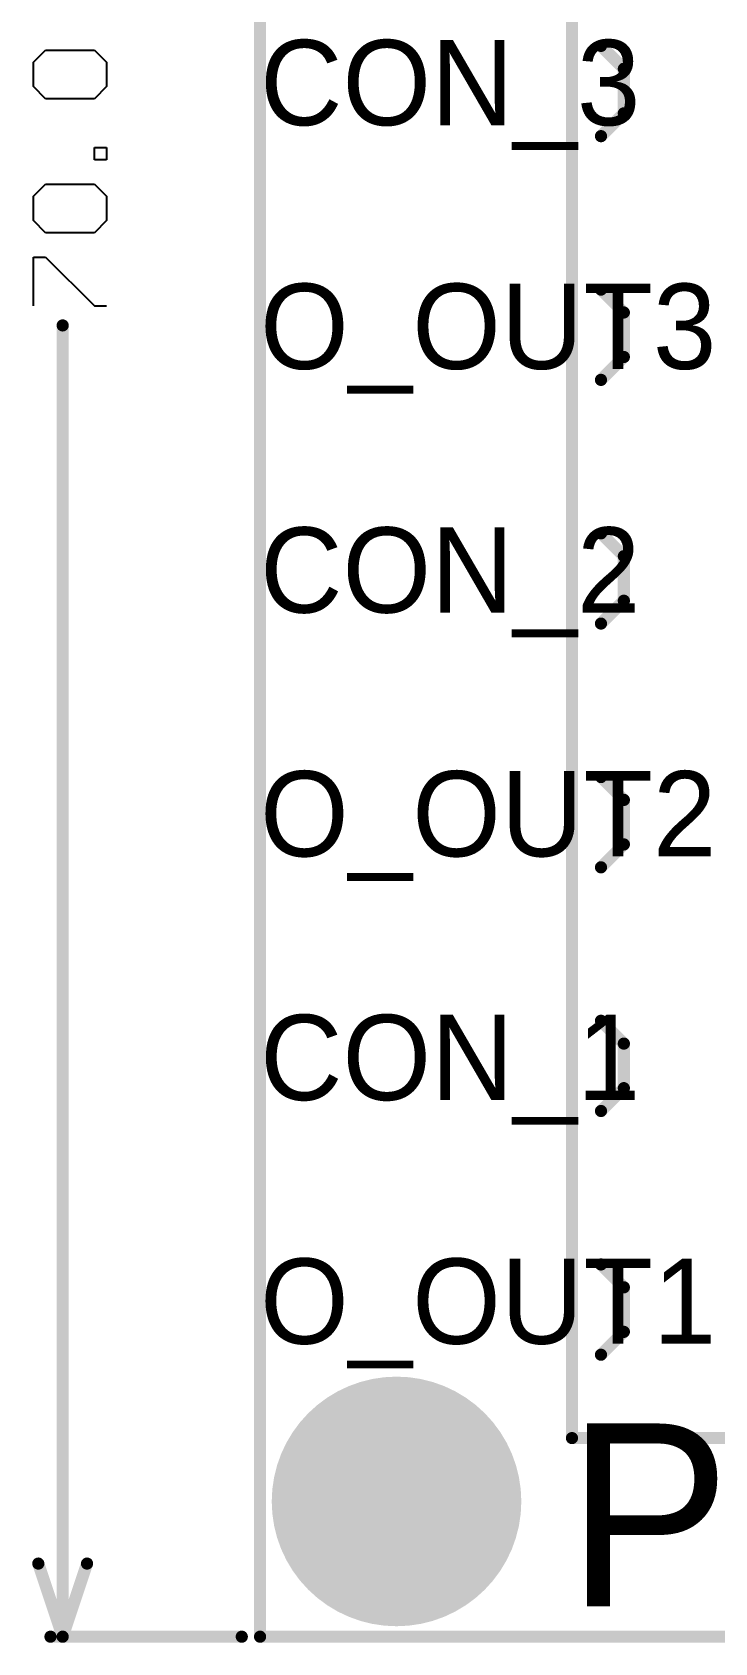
# Model space of a CAD drawing. Header units: millimetres. Extents: x 0.81 to 2.38, y 1.5 to 4.39.
# Drawn here: x 0.813 to 1.373, y 1.5 to 2.822 of the extents above; entities that cross this region are included whole.
import ezdxf

# ---------------------------------------------------------------- set-up
doc = ezdxf.new("R2010")
doc.units = ezdxf.units.MM
doc.header["$MEASUREMENT"] = 0
for name, color, linetype in [('BottomLayer', 5, 'Continuous'), ('BottomSolder', 6, 'Continuous'), ('Mechanical1', 6, 'Continuous'), ('Mechanical2', 216, 'Continuous'), ('MultiLayer', 9, 'Continuous'), ('PadHoleLayer', 156, 'Continuous'), ('TopLayer', 1, 'Continuous'), ('TopOverlay', 2, 'Continuous'), ('TopSolder', 216, 'Continuous')]:
    doc.layers.add(name, color=color, linetype=linetype)

# ---------------------------------------------------------------- blocks, each defined once
blk = doc.blocks.new('T________B_____12_P___8')
at = {"layer": 'TopOverlay', "const_width": 0.01}
for points in [[(2.325, 0.1639998), (-0.105, 0.1639996)], [(-0.105, 0.1639996), (-0.105, -0.162)], [(-0.0366058, 0.1402004), (-0.0178381, 0.1214327)], [(0.037477, 0.1402004), (0.0187093, 0.1214327)], [(0.1633942, 0.1402004), (0.1821619, 0.1214327)], [(0.237477, 0.1402004), (0.2187093, 0.1214327)], [(0.3633942, 0.1402004), (0.3821619, 0.1214327)], [(0.437477, 0.1402004), (0.4187093, 0.1214327)], [(0.5633942, 0.1402004), (0.5821619, 0.1214327)], [(0.637477, 0.1402004), (0.6187093, 0.1214327)], [(0.7633942, 0.1402004), (0.7821619, 0.1214327)], [(0.837477, 0.1402004), (0.8187093, 0.1214327)], [(0.9633942, 0.1402004), (0.9821619, 0.1214327)], [(1.037477, 0.1402004), (1.0187093, 0.1214327)], [(-0.0178381, 0.1214327), (0.0187093, 0.1214327)], [(0.1821619, 0.1214327), (0.2187093, 0.1214327)], [(0.3821619, 0.1214327), (0.4187093, 0.1214327)], [(0.5821619, 0.1214327), (0.6187093, 0.1214327)], [(0.7821619, 0.1214327), (0.8187093, 0.1214327)], [(0.9821619, 0.1214327), (1.0187093, 0.1214327)]]:
    blk.add_lwpolyline(points, dxfattribs=at)
at = {"layer": 'TopOverlay', "const_width": 0.005}
for points in [[(-0.1075, 0.1639996, 1), (-0.1025, 0.1639996, 1)], [(-0.1075, 0.1639996, 1), (-0.1025, 0.1639996, 1)], [(-0.0391058, 0.1402004, 1), (-0.0341058, 0.1402004, 1)], [(0.034977, 0.1402004, 1), (0.039977, 0.1402004, 1)], [(0.1608942, 0.1402004, 1), (0.1658942, 0.1402004, 1)], [(0.234977, 0.1402004, 1), (0.239977, 0.1402004, 1)], [(0.3608942, 0.1402004, 1), (0.3658942, 0.1402004, 1)], [(0.434977, 0.1402004, 1), (0.439977, 0.1402004, 1)], [(0.5608942, 0.1402004, 1), (0.5658942, 0.1402004, 1)], [(0.634977, 0.1402004, 1), (0.639977, 0.1402004, 1)], [(0.7608942, 0.1402004, 1), (0.7658942, 0.1402004, 1)], [(0.834977, 0.1402004, 1), (0.839977, 0.1402004, 1)], [(0.9608942, 0.1402004, 1), (0.9658942, 0.1402004, 1)], [(1.034977, 0.1402004, 1), (1.039977, 0.1402004, 1)], [(-0.0203381, 0.1214327, 1), (-0.0153381, 0.1214327, 1)], [(-0.0203381, 0.1214327, 1), (-0.0153381, 0.1214327, 1)], [(0.0162093, 0.1214327, 1), (0.0212093, 0.1214327, 1)], [(0.0162093, 0.1214327, 1), (0.0212093, 0.1214327, 1)], [(0.1796619, 0.1214327, 1), (0.1846619, 0.1214327, 1)], [(0.1796619, 0.1214327, 1), (0.1846619, 0.1214327, 1)], [(0.2162093, 0.1214327, 1), (0.2212093, 0.1214327, 1)], [(0.2162093, 0.1214327, 1), (0.2212093, 0.1214327, 1)], [(0.3796619, 0.1214327, 1), (0.3846619, 0.1214327, 1)], [(0.3796619, 0.1214327, 1), (0.3846619, 0.1214327, 1)], [(0.4162093, 0.1214327, 1), (0.4212093, 0.1214327, 1)], [(0.4162093, 0.1214327, 1), (0.4212093, 0.1214327, 1)], [(0.5796619, 0.1214327, 1), (0.5846619, 0.1214327, 1)], [(0.5796619, 0.1214327, 1), (0.5846619, 0.1214327, 1)], [(0.6162093, 0.1214327, 1), (0.6212093, 0.1214327, 1)], [(0.6162093, 0.1214327, 1), (0.6212093, 0.1214327, 1)], [(0.7796619, 0.1214327, 1), (0.7846619, 0.1214327, 1)], [(0.7796619, 0.1214327, 1), (0.7846619, 0.1214327, 1)], [(0.8162093, 0.1214327, 1), (0.8212093, 0.1214327, 1)], [(0.8162093, 0.1214327, 1), (0.8212093, 0.1214327, 1)], [(0.9796619, 0.1214327, 1), (0.9846619, 0.1214327, 1)], [(0.9796619, 0.1214327, 1), (0.9846619, 0.1214327, 1)], [(1.0162093, 0.1214327, 1), (1.0212093, 0.1214327, 1)], [(1.0162093, 0.1214327, 1), (1.0212093, 0.1214327, 1)]]:
    blk.add_lwpolyline(points, format="xyb", close=True, dxfattribs=at)

msp = doc.modelspace()

# ---------------------------------------------------------------- linework, layer by layer
at = {"layer": 'BottomLayer', "const_width": 0.0984252}
msp.add_lwpolyline([(1.0627874, 1.616, 1), (1.1612126, 1.616, 1)], format="xyb", close=True, dxfattribs=at)
at = {"layer": 'BottomSolder', "const_width": 0.1024252}
msp.add_lwpolyline([(1.0607874, 1.616, 1), (1.1632126, 1.616, 1)], format="xyb", close=True, dxfattribs=at)
at = {"layer": 'Mechanical1'}
for p, q in [((0.8140097, 2.7970226), (0.8240065, 2.8070194)), ((0.8240065, 2.8070194), (0.8639935, 2.8070194)), ((0.8639935, 2.8070194), (0.8739903, 2.7970226)), ((0.8140097, 2.7770291), (0.8140097, 2.7970226)), ((0.8739903, 2.7970226), (0.8739903, 2.7770291)), ((0.8240065, 2.7670323), (0.8140097, 2.7770291)), ((0.8739903, 2.7770291), (0.8639935, 2.7670323)), ((0.8639935, 2.7670323), (0.8240065, 2.7670323)), ((0.8639935, 2.7170485), (0.8639935, 2.7270453)), ((0.8639935, 2.7270453), (0.8739903, 2.7270453)), ((0.8739903, 2.7270453), (0.8739903, 2.7170485)), ((0.8739903, 2.7170485), (0.8639935, 2.7170485)), ((0.8140097, 2.6870582), (0.8240065, 2.697055)), ((0.8240065, 2.697055), (0.8639935, 2.697055)), ((0.8639935, 2.697055), (0.8739903, 2.6870582)), ((0.8140097, 2.6670647), (0.8140097, 2.6870582)), ((0.8739903, 2.6870582), (0.8739903, 2.6670647)), ((0.8240065, 2.6570679), (0.8140097, 2.6670647)), ((0.8639935, 2.6570679), (0.8240065, 2.6570679)), ((0.8739903, 2.6670647), (0.8639935, 2.6570679)), ((0.8140097, 2.5970873), (0.8140097, 2.6370744)), ((0.8140097, 2.6370744), (0.8240065, 2.6370744)), ((0.8240065, 2.6370744), (0.8639935, 2.5970873)), ((0.8639935, 2.5970873), (0.8739903, 2.5970873))]:
    msp.add_line(p, q, dxfattribs=at)
at = {"layer": 'Mechanical1', "const_width": 0.01}
for points in [[(0.838, 1.505), (0.838, 2.5810874)], [(0.818, 1.565), (0.838, 1.505)], [(0.838, 1.505), (0.858, 1.565)], [(0.828, 1.505), (0.985, 1.505)]]:
    msp.add_lwpolyline(points, dxfattribs=at)
at = {"layer": 'Mechanical1', "const_width": 0.005}
for points in [[(0.8355, 2.5810874, 1), (0.8405, 2.5810874, 1)], [(0.8155, 1.565, 1), (0.8205, 1.565, 1)], [(0.8555, 1.565, 1), (0.8605, 1.565, 1)], [(0.8255, 1.505, 1), (0.8305, 1.505, 1)], [(0.8355, 1.505, 1), (0.8405, 1.505, 1)], [(0.8355, 1.505, 1), (0.8405, 1.505, 1)], [(0.8355, 1.505, 1), (0.8405, 1.505, 1)], [(0.9825, 1.505, 1), (0.9875, 1.505, 1)]]:
    msp.add_lwpolyline(points, format="xyb", close=True, dxfattribs=at)
at = {"layer": 'Mechanical2', "const_width": 0.01}
for points in [[(0.9999997, 4.261), (1.0000001, 1.505)], [(1, 1.505), (2.3730002, 1.505)]]:
    msp.add_lwpolyline(points, dxfattribs=at)
at = {"layer": 'Mechanical2', "const_width": 0.005}
for points in [[(0.9975, 1.505, 1), (1.0025, 1.505, 1)], [(0.9975001, 1.505, 1), (1.0025001, 1.505, 1)]]:
    msp.add_lwpolyline(points, format="xyb", close=True, dxfattribs=at)
at = {"layer": 'MultiLayer', "const_width": 0.0984252}
msp.add_lwpolyline([(1.0627874, 1.616, 1), (1.1612126, 1.616, 1)], format="xyb", close=True, dxfattribs=at)
at = {"layer": 'PadHoleLayer', "const_width": 0.0492126}
msp.add_lwpolyline([(1.0873937, 1.616, 1), (1.1366063, 1.616, 1)], format="xyb", close=True, dxfattribs=at)
at = {"layer": 'TopLayer', "const_width": 0.0984252}
msp.add_lwpolyline([(1.0627874, 1.616, 1), (1.1612126, 1.616, 1)], format="xyb", close=True, dxfattribs=at)
at = {"layer": 'TopSolder', "const_width": 0.1024252}
msp.add_lwpolyline([(1.0607874, 1.616, 1), (1.1632126, 1.616, 1)], format="xyb", close=True, dxfattribs=at)

# ---------------------------------------------------------------- block references
at = {"rotation": 90}
msp.add_blockref('T________B_____12_P___8', (1.42, 1.773), dxfattribs=at)

# ---------------------------------------------------------------- texts
at = {"layer": 'TopOverlay'}
for s, height, p in [('CON_3', 0.07, (1, 2.7453623)), ('O_OUT3', 0.07, (1, 2.5453623)), ('CON_2', 0.07, (1, 2.3453623)), ('O_OUT2', 0.07, (1, 2.1453623)), ('CON_1', 0.07, (1, 1.9453623)), ('O_OUT1', 0.07, (1, 1.7453623)), ('Pin 1', 0.15, (1.252, 1.53))]:
    msp.add_text(s, height=height, rotation=360, dxfattribs=at).set_placement(p)

doc.saveas('drawing.dxf')
